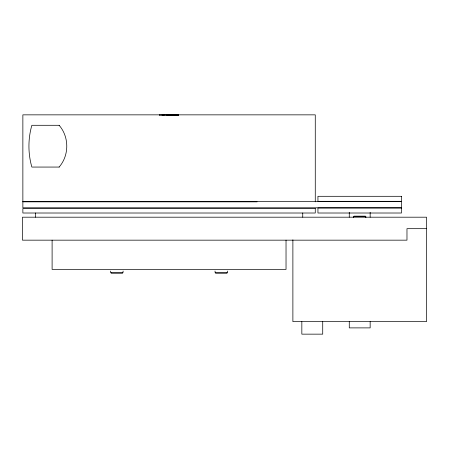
<?xml version="1.0" encoding="UTF-8"?>
<svg xmlns="http://www.w3.org/2000/svg" width="449" height="449" viewBox="0 0 449 449"><rect width="100%" height="100%" fill="white"/><g stroke="black" fill="none" stroke-linecap="round" stroke-linejoin="round"><path stroke-width="0.67" d="M59.122 167.062C69.314 155.371 69.314 136.984 59.122 125.293M59.223 125.293L31.862 125.293C27.961 138.719 27.961 153.637 31.862 167.062L59.223 167.062M22.865 201.528L401.485 201.528L401.485 207.792L22.865 207.792L22.865 114.849L315.271 114.849L315.271 201.837M22.865 201.837L257.103 201.837M426.55 228.676L406.974 228.676L406.974 240.164L22.45 240.164L22.45 217.193L426.55 217.193L426.55 321.619L292.883 321.619L292.883 239.856M110.589 271.078L110.723 272.745L122.981 272.745L123.121 271.078M215.02 271.078L215.155 272.745L227.413 272.745L227.548 271.078M370.156 212.315L370.156 217.193M370.156 321.619L370.156 327.888L349.271 327.888L349.271 321.619M365.845 217.675L365.845 216.564L353.588 216.564L353.588 217.675M365.424 216.564L365.424 216.143L354.003 216.143L354.003 216.564M349.271 212.315L349.271 217.193M322.719 321.619L322.719 334.151L301.835 334.151L301.835 321.619M302.738 213.011L302.738 217.193M286.03 240.164L286.03 269.406L52.106 269.406L52.106 240.164M226.992 272.745L226.992 273.166L215.571 273.166L215.571 272.745M178.59 114.849L178.59 115.27M178.5 114.849L178.5 115.27M178.343 114.849L178.343 115.27M178.231 114.849L178.231 115.27M177.776 114.849L177.742 115.27M177.602 114.849L177.602 115.27M177.147 114.849L177.147 115.27M177.046 114.849L177.086 115.27M176.249 114.849L176.249 115.27M175.929 114.849L175.929 115.27M175.862 114.849L175.862 115.27M175.621 114.849L175.621 115.27M175.497 114.849L175.497 115.27M175.374 114.849L175.374 115.27M175.245 114.849L175.172 115.27M175.127 114.849L175.127 115.27M175.043 114.849L175.043 115.27M174.751 114.849L174.74 115.27M174.672 114.849L174.672 115.27M174.403 114.849L174.403 115.27M174.251 114.849L174.24 115.27M174.072 114.849L174.122 115.27M173.763 114.849L173.763 115.27M173.589 114.849L173.589 115.27M172.966 114.849L172.966 115.27M172.736 114.849L172.736 115.27M172.618 114.849L172.618 115.27M171.67 114.849L171.67 115.27M171.484 114.849L171.484 115.27M171.383 114.849L171.338 115.27M171.153 114.849L171.153 115.27M171.114 114.849L171.114 115.27M170.306 114.849L170.328 115.27M170.188 114.849L170.149 115.27M169.958 114.849L169.958 115.27M169.716 114.849L169.716 115.27M169.604 114.849L169.604 115.27M169.514 114.849L169.514 115.27M169.194 114.849L169.194 115.27M168.47 114.849L168.47 115.27M168.358 114.849L168.358 115.27M167.971 114.849L167.971 115.27M167.696 114.849L167.713 115.27M167.23 114.849L167.297 115.27M166.944 114.849L166.944 115.27M166.854 114.849L166.854 115.27M166.669 114.849L166.669 115.27M165.529 114.849L165.462 115.27M165.17 114.849L165.17 115.27M164.553 114.849L164.553 115.27M164.39 114.849L164.39 115.27M163.745 114.849L163.745 115.27M163.408 114.849L163.408 115.27M163.116 114.849L163.116 115.27M162.661 114.849L162.661 115.27M162.527 114.849L162.527 115.27M162.392 114.849L162.392 115.27M162.302 114.849L162.302 115.27M162.207 114.849L162.207 115.27M161.752 114.849L161.752 115.27M161.09 114.849L161.09 115.27M160.54 114.849L160.54 115.27M159.793 114.849L159.793 115.27M159.547 114.849L159.547 115.27M122.566 272.745L122.566 273.166L111.144 273.166L111.144 272.745M35.398 213.011L35.398 217.193M401.485 196.303L317.943 196.303L317.943 201.315L401.485 201.315L401.485 196.303M401.485 207.999L317.943 207.999L317.943 213.011L401.485 213.011L401.485 207.999M315.271 208.521L22.865 208.521L22.865 213.011L315.271 213.011L315.271 208.521M176.39 115.27L176.39 114.849L176.339 115.27M175.739 115.27L175.772 114.849L175.727 115.27M170.788 115.27L170.788 114.849L170.727 115.27M167.881 115.27L167.881 114.849L167.853 115.27"/></g></svg>
